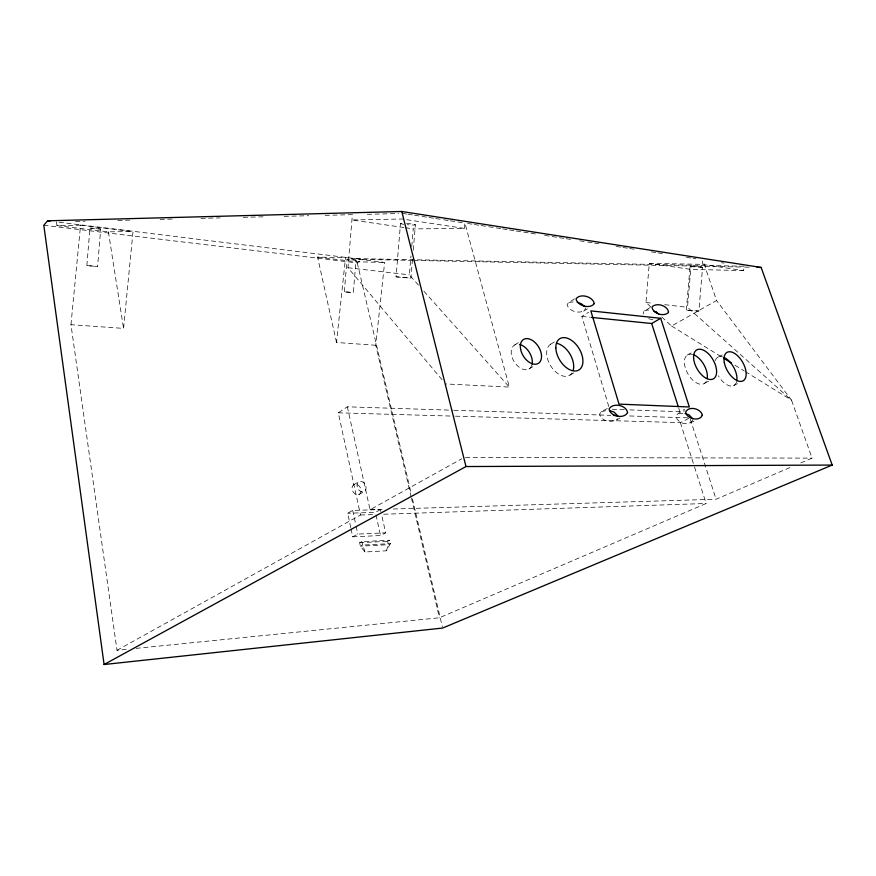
<?xml version="1.0" encoding="UTF-8"?>
<svg xmlns="http://www.w3.org/2000/svg" width="876" height="876" viewBox="0 0 876 876"><rect width="100%" height="100%" fill="white"/><g stroke="black" fill="none" stroke-linecap="round" stroke-linejoin="round"><path stroke-width="0.66" stroke-dasharray="4.38 3.29" d="M86.855 265.57L89.954 228.089L94.926 228.253L100.685 229.074L97.597 266.512L86.855 265.57L97.597 266.512M344.323 291.785L347.038 259.351L352.086 259.592L356.05 260.172L353.335 292.573L344.345 291.817L353.335 292.573M442.073 379.757L347.958 267.717L352.393 214.664L325.116 215.332M412.476 259.471L410.91 278.119L396.051 276.838L400.507 223.5M418.465 285.083L409.377 274.878L410.964 255.956M411.764 246.484L413.231 228.91L464.477 228.417L464.926 223.062L509.35 387.082L445.588 383.94M413.264 250.153L415.377 224.836M650.901 307.005L645.984 302.483L649.291 263.347L702.278 264.344L743.669 270.596L743.954 267.311M686.346 310.137L690.036 266.545L697.668 266.676L702.574 267.377L698.873 311.079L686.346 310.137L698.873 311.079M800.839 462.922L812.052 458.115L791.521 400.179L687.518 307.323L691.087 265.176M702.278 264.344L702.563 260.949M70.967 324.7L80.57 225.154L133.021 231.582L123.571 328.401L70.967 324.7L117.012 650.31L127.896 649.215M375.76 345.264L336.515 342.483L345.516 257.632L384.63 262.417L375.76 345.264L411.151 496.812M386.469 550.785L388.331 544.708L387.564 541.302L389.634 540.229L390.4 543.635L386.469 550.785L364.974 551.99L360.397 546.164L359.653 542.704L361.711 541.62L389.634 540.229M692.796 420.009C686.215 430.904 664.665 414.808 684.933 410.833M607.254 408.512L601.341 411.665L599.622 414.03C600.706 421.334 612.543 423.568 617.525 418.837M650.101 307.542L643.532 311.703L643.203 314.024M43.8 225.252L357.288 262.931L361.799 259.362L412.399 260.391M574.426 298.924L568.842 302.45L567.101 304.465C568.239 311.473 581.138 315.031 585.321 309.118L585.256 307.837M100.685 229.074L89.954 228.089M117.012 650.31L360.518 515.011L338.289 412.826L347.345 406.814L452.421 410.22M514.65 345.002L519.194 342.155M583.635 311.133L589.241 307.673M608.787 406.53L581.85 316.422L588.595 312.283M550.555 344.268L555.121 341.498M528.995 368.971L534.765 365.522M702.574 267.377L690.036 266.545M353.367 484.965L358.339 482.052M358.842 494.601A5.584 4.205 60.8 0 0 358.864 485.709A5.584 4.205 60.8 0 0 351.999 488.239A5.584 4.205 60.8 0 0 358.842 494.601L363.836 491.721A5.606 4.205 60.8 0 0 363.847 482.807A5.606 4.205 60.8 0 0 356.97 485.326A5.606 4.205 60.8 0 0 363.836 491.721M569.98 375.081L574.623 372.41M661.73 316.959L671.585 326.014L716.579 300.49L703.1 261.092M350.761 527.659L347.673 513.248L352.7 510.412L380.469 509.569L381.334 513.445M347.345 406.814L370.055 509.722L461.729 458.783M380.469 509.569L375.399 512.361L347.673 513.248M687.222 355.065L691.799 352.601M351.035 528.962L352.721 536.824L357.802 534.086L385.67 532.838L381.618 514.738M718.375 356.948L722.941 354.539M352.721 536.824L380.545 535.532L385.67 532.838M616.408 419.911L619.967 418.049M704.654 383.261L709.297 380.874M629.855 409.88L679.885 411.731L684.616 409.355M733.54 385.615L738.172 383.294M455.487 416.177L680.367 422.615L689.872 417.907L628.464 415.925M690.047 423.02L694.799 420.699M601.341 411.665L607.386 410.351M136.054 648.382L439.402 617.777L706.155 503.492L693.88 464.981M393.302 509.011L716.086 499.232L792.112 466.656M644.506 310.838L647.758 309.984L651.952 310.454M568.842 302.45L574.853 301.705M679.02 413.8L682.886 413.253M356.05 260.172L347.038 259.351M396.051 276.838L410.91 278.119M359.653 542.704L387.564 541.302M360.518 515.011L375.552 514.508M383.743 514.234L706.155 503.492M370.055 509.722L383.732 509.306M75.522 221.431L85.071 221.19M117.8 220.391L130.075 220.095M160.089 219.361L175.09 218.989M200.998 218.365L220.095 217.894M243.287 217.325L263.742 216.821M284.196 216.328L308.746 215.726M367.329 214.291L398.569 213.536M56.425 221.891L56.951 225.603L80.57 225.154M56.951 225.603L108.372 231.822L133.021 231.582M465.474 457.458L812.052 458.115M336.515 342.483L317.583 257.106L345.516 257.632M744.042 266.216L355.525 258.595L356.269 261.771L384.63 262.417M413.768 260.424L743.352 267.092M744.72 267.125L751.564 267.257M743.669 270.596L690.737 269.392L649.291 263.347M338.289 412.826L454.129 416.144M453.79 410.264L610.725 415.344M612.269 409.234L624.446 409.683M581.85 316.422L589.898 317.243M347.958 267.717L409.377 274.878M645.984 302.483L652.686 303.26M664.742 304.662L687.518 307.323M317.583 257.106L356.269 261.771M59.141 222.23L361.799 259.362M403.913 227.552L351.944 219.964L402.183 219.011L464.477 228.417M405.238 227.738L413.231 228.91M402.653 213.426L406.628 214.051M407.953 214.248L413.253 215.069M414.578 215.277L427.827 217.325M429.152 217.533L434.452 218.354M435.777 218.551L442.402 219.58M443.727 219.777L449.027 220.599M450.352 220.807L463.601 222.854M467.631 223.479L473.029 224.311M474.387 224.519L479.785 225.362M481.143 225.57L501.4 228.702M502.747 228.91L508.157 229.742M509.503 229.95L514.902 230.793M516.26 231.001L529.761 233.082M531.119 233.29L536.517 234.133M544.62 235.381L558.132 237.473M559.479 237.681L564.889 238.513M566.235 238.721L571.634 239.564M579.748 240.812L586.493 241.853M587.851 242.072L593.249 242.904M594.596 243.112L600.005 243.944M616.211 246.452L621.621 247.284M622.967 247.492L628.366 248.335M629.724 248.543L635.122 249.375M651.328 251.883L656.737 252.715M658.084 252.923L663.493 253.766M686.455 257.314L691.854 258.146M693.201 258.354L695.905 258.77M721.353 262.712L724.014 263.118M652.916 319.773L648.645 318.7M671.585 326.014L722.328 357.397M735.008 365.237L744.239 370.942M745.388 371.654L791.521 400.179L716.579 300.49M423.918 291.204L509.35 387.082M364.974 551.99L361.711 541.62M690.288 419.199L716.086 499.232M678.648 407.833L679.885 411.731M680.367 422.615L693.463 463.689M357.288 262.931L411.173 493.462M412.421 498.794L442.325 626.723M411.457 498.137L439.402 617.777M375.979 514.935L380.545 535.532M352.7 510.412L355.809 524.877M356.094 526.191L357.802 534.086M108.372 231.822L123.571 328.401M572.05 372.891A18.21 11.289 58.7 0 1 550.774 366.004A18.21 11.289 58.7 0 1 553.336 343.217M531.885 365.128A13.972 8.913 58.1 0 1 515 362.927A13.972 8.913 58.1 0 1 516.906 344.301M706.275 381.345A16.589 9.209 60.1 0 1 687.31 372.76A16.589 9.209 60.1 0 1 692.149 354.32M736.519 381.87A16.239 8.771 60.3 0 1 718.309 375.738M715.309 360.573A16.239 8.771 60.3 0 1 722.503 356.85M406.639 223.479A7.49 0.591 4.8 0 1 415.399 224.76A7.49 0.591 4.8 0 1 407.307 224.705M403.694 224.3A7.49 0.591 4.8 0 1 403.135 223.314M362.456 545.08L360.397 546.164L388.331 544.708L390.4 543.635L362.456 545.08"/><path stroke-width="1.31" d="M47.6 220.807L43.8 225.252L104.091 664.512L442.632 628.048L832.2 465.068L761.135 267.454L401.788 211.488L47.6 220.807L50.118 221.124M591.245 317.375L651.678 323.507L660.69 318.306L689.346 406.979L619.025 404.121L590.84 310.892L660.69 318.306M104.091 664.512L465.988 466.547L832.2 465.068M757.028 267.377L761.135 267.454M613.452 415.432L617.547 415.563M609.795 410.636L614.262 412.213L617.974 416.166M685.043 413.505L689.105 414.961L692.642 418.684M577.24 302.154L581.631 303.95L584.588 306.49M654.043 311.155L657.558 313.247M723.477 358.109L731.548 363.102M655.828 311.527L658.785 314.243M651.678 323.507L678.232 406.541M401.788 211.488L465.988 466.547M519.49 344.454A13.972 8.913 58.1 0 1 532.104 364.252M556.578 343.282A18.21 11.289 58.7 0 1 573.32 369.825M693.102 354.583A16.589 9.209 60.1 0 1 707.184 378.618M724.364 357.583A16.239 8.771 60.3 0 1 736.749 380.94M702.289 415.334C699.377 421.991 686.565 418.881 685.667 412.081C688.624 405.489 701.326 408.566 702.289 415.334M668.519 311.801L668.103 312.885C663.252 316.794 653.31 313.75 652.051 307.509L652.489 306.425C657.361 302.581 667.216 305.582 668.519 311.801M627.566 412.607C623.986 419.407 610.057 416.505 609.105 408.993C612.74 402.259 626.537 405.117 627.566 412.607M594.278 303.578C590.085 309.513 577.185 305.834 576.047 298.825C580.295 292.967 593.074 296.603 594.278 303.578M520.607 349.272A14.082 8.902 58 0 0 538.225 363.452A14.082 8.902 58 0 0 533.944 341.53A14.082 8.902 58 0 0 520.607 349.272M555.833 347.903A18.341 11.268 58.6 0 0 576.518 370.887A18.341 11.268 58.6 0 0 575.784 344.126A18.341 11.268 58.6 0 0 555.833 347.903M693.617 358.273A16.699 9.176 60 0 0 711.717 379.45A16.699 9.176 60 0 0 709.921 355.36A16.699 9.176 60 0 0 693.617 358.273M724.31 362.533A16.337 8.738 60.3 0 0 742.804 380.972A16.337 8.738 60.3 0 0 738.129 356.247A16.337 8.738 60.3 0 0 724.31 362.533"/></g></svg>
